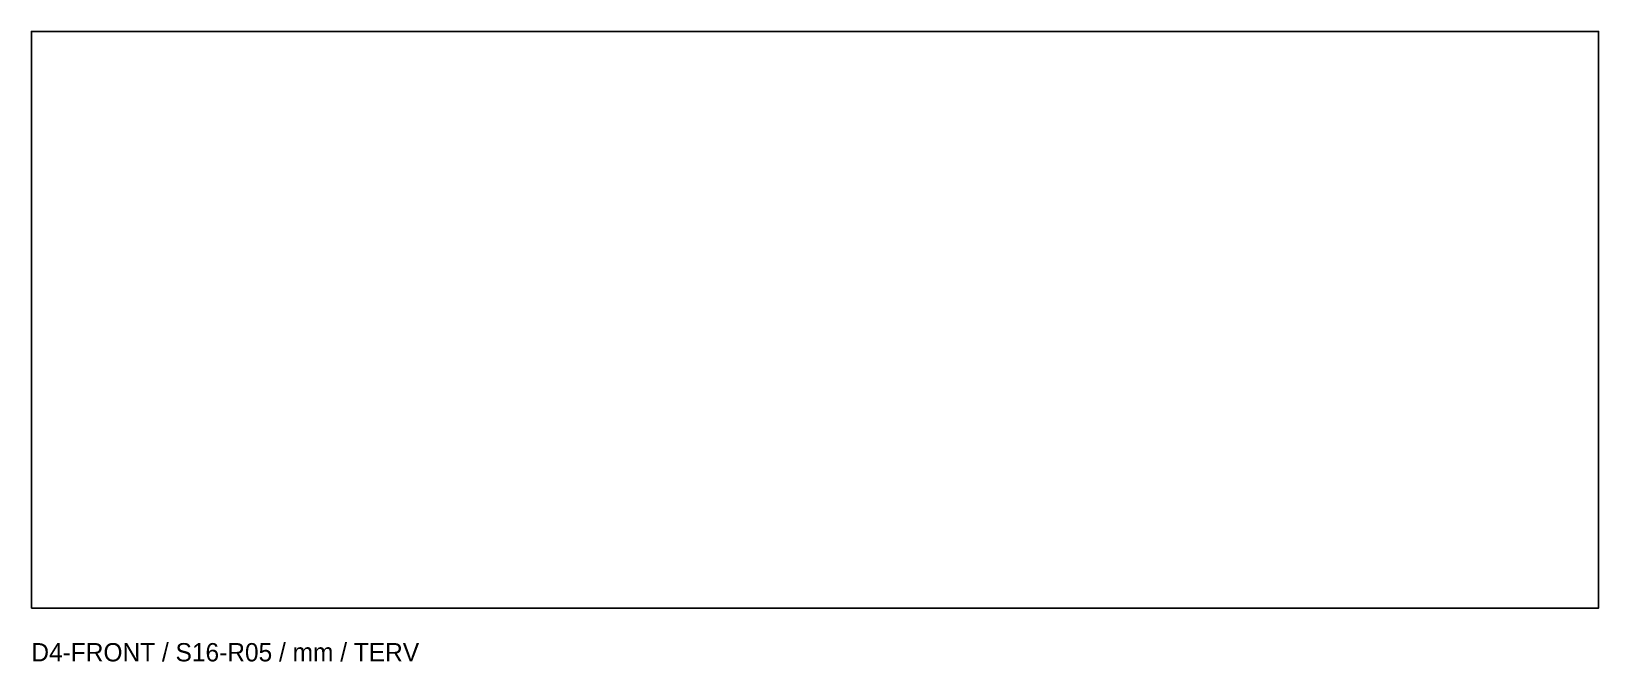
# Model space of a CAD drawing. Header units: millimetres. Extents: x 0 to 1027, y -35 to 378.
import ezdxf

# ---------------------------------------------------------------- set-up
doc = ezdxf.new("R2010")
doc.units = ezdxf.units.MM

msp = doc.modelspace()

# ---------------------------------------------------------------- linework, layer by layer
msp.add_lwpolyline([(0, 0), (1027, 0), (1027, 378), (0, 378)], close=True)

# ---------------------------------------------------------------- texts
msp.add_text('D4-FRONT / S16-R05 / mm / TERV', height=12).set_placement((0, -35))

doc.saveas('drawing.dxf')
